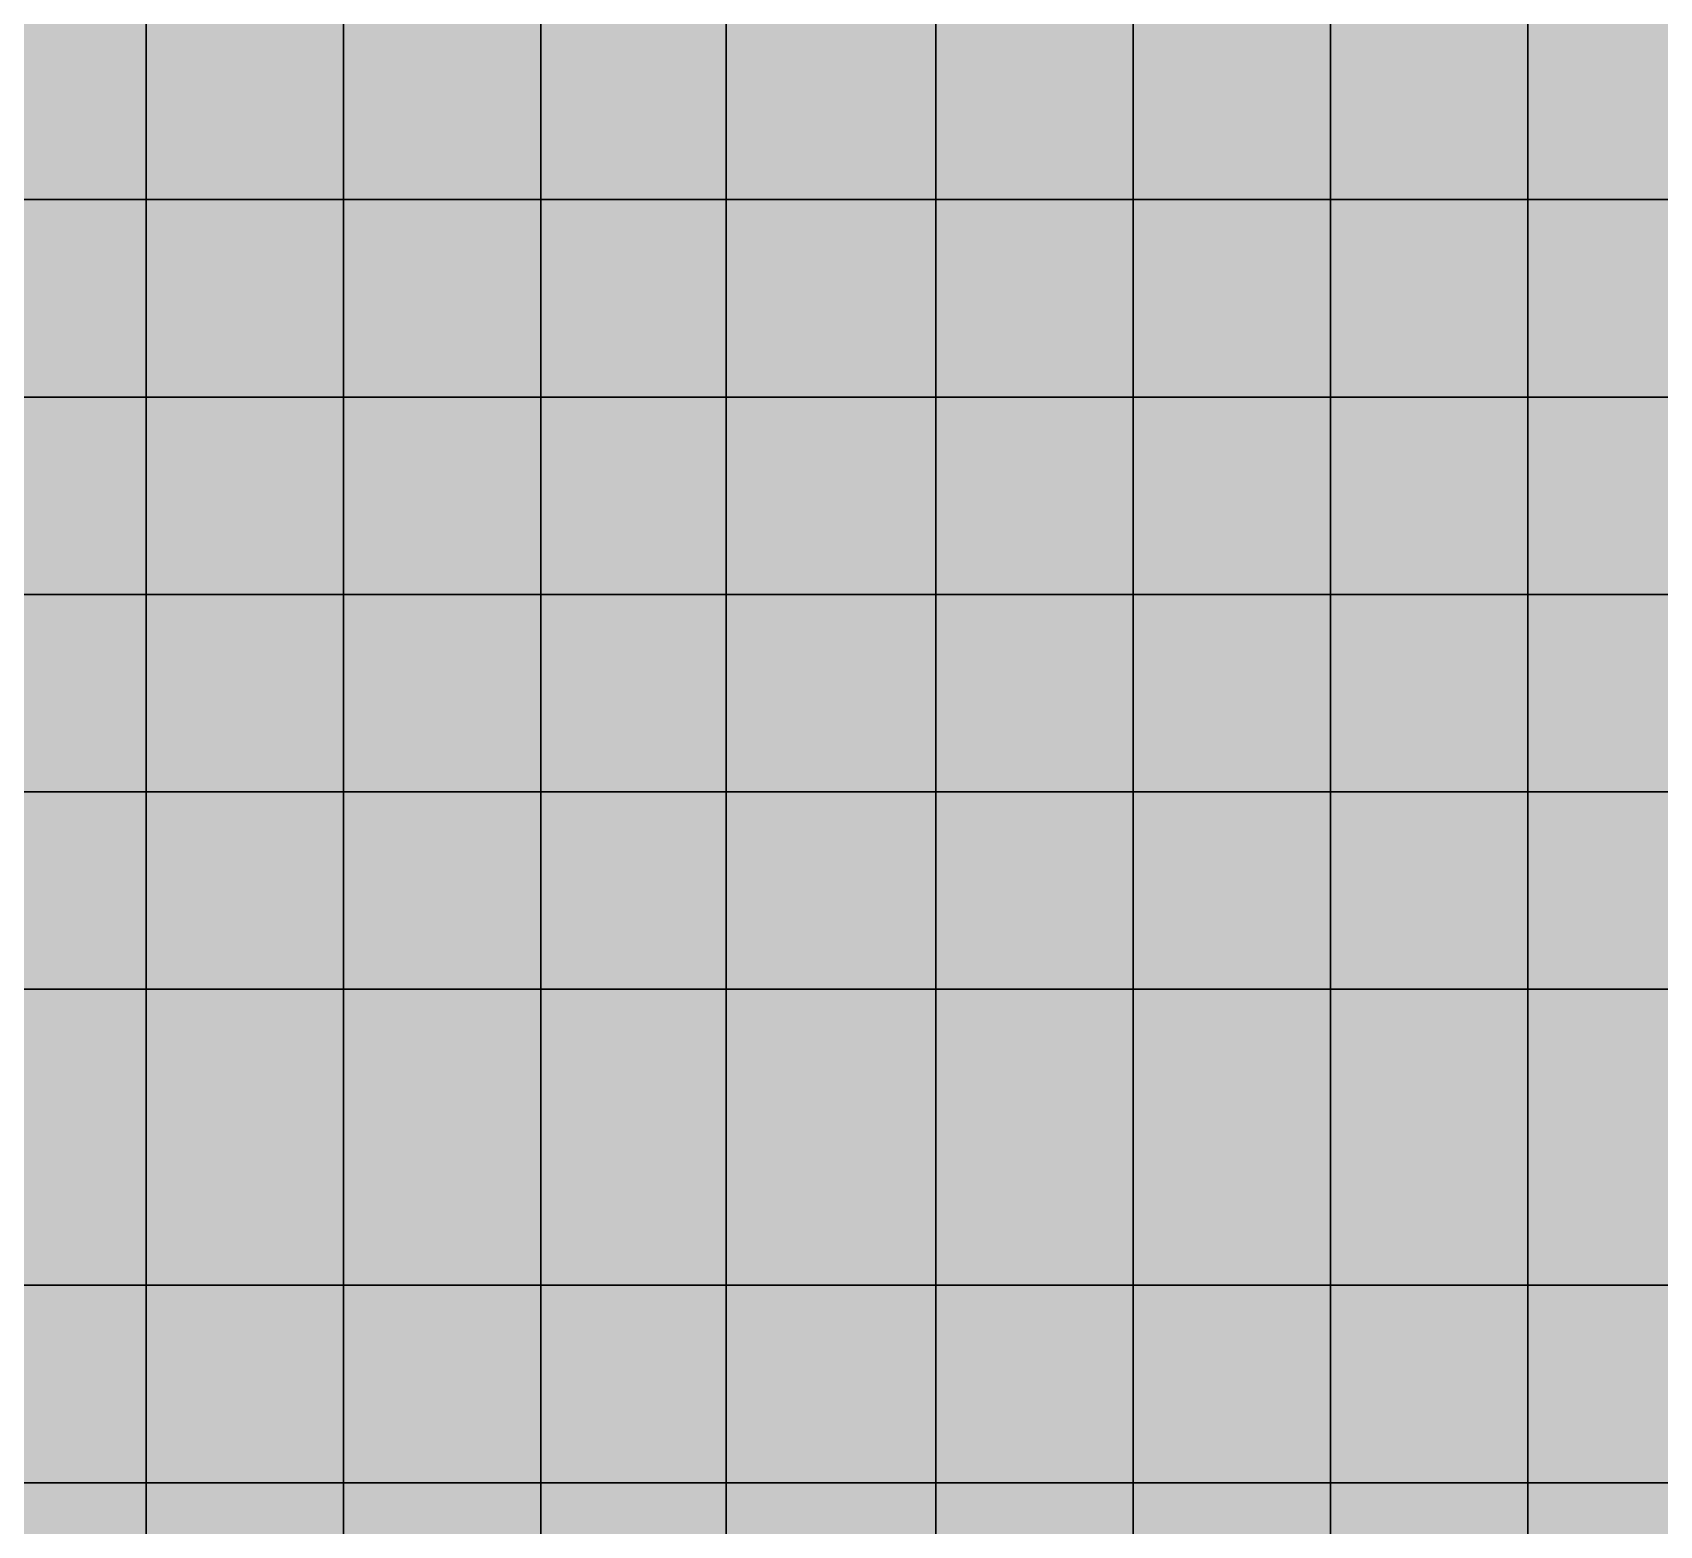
# Model space of a CAD drawing. Header units: inches. Extents: x -100 to 147, y -140 to 41.
# Drawn here: x 8.74 to 16.98, y -25.72 to -18.15 of the extents above; entities that cross this region are included whole.
import ezdxf

# ---------------------------------------------------------------- set-up
doc = ezdxf.new("R2010")
doc.units = ezdxf.units.IN
doc.header["$MEASUREMENT"] = 0
for name, color, linetype in [('Contour 1-01', 7, 'Continuous'), ('Contour 1-02', 7, 'Continuous'), ('Contour 1-03', 7, 'Continuous'), ('Contour 1-04', 7, 'Continuous'), ('Contour 1-05', 7, 'Continuous'), ('Contour 1-06', 7, 'Continuous'), ('Contour 1-07', 7, 'Continuous'), ('Mesh-CDM(100%)_Ac1①', 7, 'Continuous'), ('Mesh-joint-hd-s1', 7, 'Continuous'), ('Mesh-セル中詰(水中)', 7, 'Continuous'), ('Mesh-敷石', 7, 'Continuous'), ('Mesh-梁②(中央)', 7, 'Continuous'), ('Mesh-梁③(円周)', 7, 'Continuous'), ('Undeformed Mesh-CDM(100%)_Ac1①', 7, 'Continuous'), ('Undeformed Mesh-セル中詰(水中)', 7, 'Continuous'), ('Undeformed Mesh-敷石', 7, 'Continuous')]:
    doc.layers.add(name, color=color, linetype=linetype)

msp = doc.modelspace()

# ---------------------------------------------------------------- linework, layer by layer
at = {"color": 7, "true_color": 0xffffff, "transparency": 33554687}
for p, q in [((12.25, -18), (12.25, -19)), ((0.99, -19), (12.25, -19)), ((12.25, -19), (23.51, -19)), ((12.25, -19), (12.25, -20)), ((0.99, -20), (12.25, -20)), ((12.25, -20), (23.51, -20)), ((12.25, -20), (12.25, -21)), ((0.99, -21), (12.25, -21)), ((12.25, -21), (23.51, -21)), ((12.25, -21), (12.25, -22)), ((0.99, -22), (12.25, -22)), ((12.25, -22), (23.51, -22)), ((12.25, -22), (12.25, -23)), ((0.99, -23), (12.25, -23)), ((12.25, -23), (23.51, -23)), ((9.311025, -24.5), (9.311025, -24.5)), ((10.31103, -24.5), (10.31103, -24.5)), ((11.31103, -24.5), (11.31103, -24.5)), ((12.25, -24.5), (12.25, -24.5)), ((13.31103, -24.5), (13.31103, -24.5)), ((14.31103, -24.5), (14.31103, -24.5)), ((15.31103, -24.5), (15.31103, -24.5)), ((16.31103, -24.5), (16.31103, -24.5))]:
    msp.add_line(p, q, dxfattribs=at)
for points in [[(8.311025, -19), (9.311025, -19), (9.311025, -18)], [(8.311025, -19), (9.311025, -18), (8.311025, -18)], [(9.311025, -19), (10.31103, -19), (10.31103, -18)], [(9.311025, -19), (10.31103, -18), (9.311025, -18)], [(10.31103, -18), (10.31103, -19), (11.31103, -19)], [(10.31103, -18), (11.31103, -19), (11.31103, -18)], [(11.31103, -19), (12.25, -19), (12.25, -18)], [(11.31103, -19), (12.25, -18), (11.31103, -18)], [(12.25, -19), (13.31103, -19), (13.31103, -18)], [(12.25, -19), (13.31103, -18), (12.25, -18)], [(13.31103, -18), (13.31103, -19), (14.31103, -19)], [(13.31103, -18), (14.31103, -19), (14.31103, -18)], [(14.31103, -19), (15.31103, -19), (15.31103, -18)], [(14.31103, -19), (15.31103, -18), (14.31103, -18)], [(15.31103, -19), (16.31103, -19), (16.31103, -18)], [(15.31103, -19), (16.31103, -18), (15.31103, -18)], [(16.31103, -19), (17.31103, -19), (17.31103, -18)], [(16.31103, -19), (17.31103, -18), (16.31103, -18)], [(8.311025, -20), (9.311025, -20), (9.311025, -19)], [(8.311025, -20), (9.311025, -19), (8.311025, -19)], [(9.311025, -20), (10.31103, -20), (10.31103, -19)], [(9.311025, -20), (10.31103, -19), (9.311025, -19)], [(10.31103, -19), (10.31103, -20), (11.31103, -20)], [(10.31103, -19), (11.31103, -20), (11.31103, -19)], [(11.31103, -20), (12.25, -20), (12.25, -19)], [(11.31103, -20), (12.25, -19), (11.31103, -19)], [(12.25, -20), (13.31103, -20), (13.31103, -19)], [(12.25, -20), (13.31103, -19), (12.25, -19)], [(13.31103, -19), (13.31103, -20), (14.31103, -20)], [(13.31103, -19), (14.31103, -20), (14.31103, -19)], [(14.31103, -20), (15.31103, -20), (15.31103, -19)], [(14.31103, -20), (15.31103, -19), (14.31103, -19)], [(15.31103, -20), (16.31103, -20), (16.31103, -19)], [(15.31103, -20), (16.31103, -19), (15.31103, -19)], [(16.31103, -20), (17.31103, -20), (17.31103, -19)], [(16.31103, -20), (17.31103, -19), (16.31103, -19)], [(8.311025, -21), (9.311025, -21), (9.311025, -20)], [(8.311025, -21), (9.311025, -20), (8.311025, -20)], [(9.311025, -21), (10.31103, -21), (10.31103, -20)], [(9.311025, -21), (10.31103, -20), (9.311025, -20)], [(10.31103, -20), (10.31103, -21), (11.31103, -21)], [(10.31103, -20), (11.31103, -21), (11.31103, -20)], [(11.31103, -21), (12.25, -21), (12.25, -20)], [(11.31103, -21), (12.25, -20), (11.31103, -20)], [(12.25, -21), (13.31103, -21), (13.31103, -20)], [(12.25, -21), (13.31103, -20), (12.25, -20)], [(13.31103, -20), (13.31103, -21), (14.31103, -21)], [(13.31103, -20), (14.31103, -21), (14.31103, -20)], [(14.31103, -21), (15.31103, -21), (15.31103, -20)], [(14.31103, -21), (15.31103, -20), (14.31103, -20)], [(15.31103, -21), (16.31103, -21), (16.31103, -20)], [(15.31103, -21), (16.31103, -20), (15.31103, -20)], [(16.31103, -21), (17.31103, -21), (17.31103, -20)], [(16.31103, -21), (17.31103, -20), (16.31103, -20)], [(8.311025, -22), (9.311025, -22), (9.311025, -21)], [(8.311025, -22), (9.311025, -21), (8.311025, -21)], [(9.311025, -22), (10.31103, -22), (10.31103, -21)], [(9.311025, -22), (10.31103, -21), (9.311025, -21)], [(10.31103, -21), (10.31103, -22), (11.31103, -22)], [(10.31103, -21), (11.31103, -22), (11.31103, -21)], [(11.31103, -22), (12.25, -22), (12.25, -21)], [(11.31103, -22), (12.25, -21), (11.31103, -21)], [(12.25, -22), (13.31103, -22), (13.31103, -21)], [(12.25, -22), (13.31103, -21), (12.25, -21)], [(13.31103, -21), (13.31103, -22), (14.31103, -22)], [(13.31103, -21), (14.31103, -22), (14.31103, -21)], [(14.31103, -22), (15.31103, -22), (15.31103, -21)], [(14.31103, -22), (15.31103, -21), (14.31103, -21)], [(15.31103, -22), (16.31103, -22), (16.31103, -21)], [(15.31103, -22), (16.31103, -21), (15.31103, -21)], [(16.31103, -22), (17.31103, -22), (17.31103, -21)], [(16.31103, -22), (17.31103, -21), (16.31103, -21)], [(8.311025, -22), (8.311025, -23), (9.311025, -23)], [(8.311025, -22), (9.311025, -23), (9.311025, -22)], [(9.311025, -23), (10.31103, -23), (10.31103, -22)], [(9.311025, -23), (10.31103, -22), (9.311025, -22)], [(10.31103, -22), (10.31103, -23), (11.31103, -23)], [(10.31103, -22), (11.31103, -23), (11.31103, -22)], [(11.31103, -22), (11.31103, -23), (12.25, -23)], [(11.31103, -22), (12.25, -23), (12.25, -22)], [(12.25, -22), (12.25, -23), (13.31103, -23)], [(12.25, -22), (13.31103, -23), (13.31103, -22)], [(13.31103, -22), (13.31103, -23), (14.31103, -23)], [(13.31103, -22), (14.31103, -23), (14.31103, -22)], [(14.31103, -23), (15.31103, -23), (15.31103, -22)], [(14.31103, -23), (15.31103, -22), (14.31103, -22)], [(15.31103, -22), (15.31103, -23), (16.31103, -23)], [(15.31103, -22), (16.31103, -23), (16.31103, -22)], [(16.31103, -23), (17.31103, -23), (17.31103, -22)], [(16.31103, -23), (17.31103, -22), (16.31103, -22)], [(8.311025, -24.5), (9.311025, -24.5), (9.311025, -23)], [(8.311025, -24.5), (9.311025, -23), (8.311025, -23)], [(9.311025, -24.5), (10.31103, -24.5), (10.31103, -23)], [(9.311025, -24.5), (10.31103, -23), (9.311025, -23)], [(10.31103, -23), (10.31103, -24.5), (11.31103, -24.5)], [(10.31103, -23), (11.31103, -24.5), (11.31103, -23)], [(11.31103, -24.5), (12.25, -24.5), (12.25, -23)], [(11.31103, -24.5), (12.25, -23), (11.31103, -23)], [(12.25, -24.5), (13.31103, -24.5), (13.31103, -23)], [(12.25, -24.5), (13.31103, -23), (12.25, -23)], [(13.31103, -23), (13.31103, -24.5), (14.31103, -24.5)], [(13.31103, -23), (14.31103, -24.5), (14.31103, -23)], [(14.31103, -24.5), (15.31103, -24.5), (15.31103, -23)], [(14.31103, -24.5), (15.31103, -23), (14.31103, -23)], [(15.31103, -24.5), (16.31103, -24.5), (16.31103, -23)], [(15.31103, -24.5), (16.31103, -23), (15.31103, -23)], [(16.31103, -24.5), (17.31103, -24.5), (17.31103, -23)], [(16.31103, -24.5), (17.31103, -23), (16.31103, -23)], [(9.311025, -24.5), (8.311025, -24.5), (8.311025, -25.5)], [(9.311025, -24.5), (8.311025, -25.5), (9.311025, -25.5)], [(10.31103, -24.5), (9.311025, -24.5), (9.311025, -25.5)], [(10.31103, -24.5), (9.311025, -25.5), (10.31103, -25.5)], [(10.31103, -24.5), (10.31103, -25.5), (11.31103, -25.5)], [(10.31103, -24.5), (11.31103, -25.5), (11.31103, -24.5)], [(12.25, -24.5), (11.31103, -24.5), (11.31103, -25.5)], [(12.25, -24.5), (11.31103, -25.5), (12.25, -25.5)], [(13.31103, -24.5), (12.25, -24.5), (12.25, -25.5)], [(13.31103, -24.5), (12.25, -25.5), (13.31103, -25.5)], [(13.31103, -24.5), (13.31103, -25.5), (14.31103, -25.5)], [(13.31103, -24.5), (14.31103, -25.5), (14.31103, -24.5)], [(15.31103, -24.5), (14.31103, -24.5), (14.31103, -25.5)], [(15.31103, -24.5), (14.31103, -25.5), (15.31103, -25.5)], [(16.31103, -24.5), (15.31103, -24.5), (15.31103, -25.5)], [(16.31103, -24.5), (15.31103, -25.5), (16.31103, -25.5)], [(17.31103, -24.5), (16.31103, -24.5), (16.31103, -25.5)], [(17.31103, -24.5), (16.31103, -25.5), (17.31103, -25.5)], [(8.311025, -26.5), (9.311025, -26.5), (9.311025, -25.5)], [(8.311025, -26.5), (9.311025, -25.5), (8.311025, -25.5)], [(9.311025, -26.5), (10.31103, -26.5), (10.31103, -25.5)], [(9.311025, -26.5), (10.31103, -25.5), (9.311025, -25.5)], [(10.31103, -26.5), (11.31103, -26.5), (11.31103, -25.5)], [(10.31103, -26.5), (11.31103, -25.5), (10.31103, -25.5)], [(11.31103, -26.5), (12.25, -26.5), (12.25, -25.5)], [(11.31103, -26.5), (12.25, -25.5), (11.31103, -25.5)], [(12.25, -26.5), (13.31103, -26.5), (13.31103, -25.5)], [(12.25, -26.5), (13.31103, -25.5), (12.25, -25.5)], [(13.31103, -26.5), (14.31103, -26.5), (14.31103, -25.5)], [(13.31103, -26.5), (14.31103, -25.5), (13.31103, -25.5)], [(14.31103, -26.5), (15.31103, -26.5), (15.31103, -25.5)], [(14.31103, -26.5), (15.31103, -25.5), (14.31103, -25.5)], [(15.31103, -26.5), (16.31103, -26.5), (16.31103, -25.5)], [(15.31103, -26.5), (16.31103, -25.5), (15.31103, -25.5)], [(16.31103, -26.5), (17.31103, -26.5), (17.31103, -25.5)], [(16.31103, -26.5), (17.31103, -25.5), (16.31103, -25.5)]]:
    msp.add_solid(points, dxfattribs=at)
at = {"layer": 'Contour 1-01', "color": 5, "true_color": 0x0000ff}
for points in [[(13.31103, -23), (13.31103, -24.5), (14.31103, -24.5)], [(13.31103, -23), (14.31103, -24.5), (14.31103, -23)], [(14.31103, -24.5), (15.31103, -24.5), (15.31103, -23)], [(14.31103, -24.5), (15.31103, -23), (14.31103, -23)], [(15.31103, -24.5), (16.31103, -24.5), (16.31103, -23)], [(15.31103, -24.5), (16.31103, -23), (15.31103, -23)], [(16.31103, -24.5), (17.31103, -24.5), (17.31103, -23)], [(16.31103, -24.5), (17.31103, -23), (16.31103, -23)], [(9.311025, -24.5), (8.311025, -24.5), (8.311025, -25.5)], [(9.311025, -24.5), (8.311025, -25.5), (9.311025, -25.5)], [(10.31103, -24.5), (9.311025, -24.5), (9.311025, -25.5)], [(10.31103, -24.5), (9.311025, -25.5), (10.31103, -25.5)], [(10.31103, -24.5), (10.31103, -25.5), (11.31103, -25.5)], [(10.31103, -24.5), (11.31103, -25.5), (11.31103, -24.5)], [(12.25, -24.5), (11.31103, -24.5), (11.31103, -25.5)], [(12.25, -24.5), (11.31103, -25.5), (12.25, -25.5)], [(13.31103, -24.5), (12.25, -24.5), (12.25, -25.5)], [(13.31103, -24.5), (12.25, -25.5), (13.31103, -25.5)], [(13.31103, -24.5), (13.31103, -25.5), (14.31103, -25.5)], [(13.31103, -24.5), (14.31103, -25.5), (14.31103, -24.5)], [(15.31103, -24.5), (14.31103, -24.5), (14.31103, -25.5)], [(15.31103, -24.5), (14.31103, -25.5), (15.31103, -25.5)], [(16.31103, -24.5), (15.31103, -24.5), (15.31103, -25.5)], [(16.31103, -24.5), (15.31103, -25.5), (16.31103, -25.5)], [(17.31103, -24.5), (16.31103, -24.5), (16.31103, -25.5)], [(17.31103, -24.5), (16.31103, -25.5), (17.31103, -25.5)], [(8.311025, -26.5), (9.311025, -26.5), (9.311025, -25.5)], [(8.311025, -26.5), (9.311025, -25.5), (8.311025, -25.5)], [(9.311025, -26.5), (10.31103, -26.5), (10.31103, -25.5)], [(9.311025, -26.5), (10.31103, -25.5), (9.311025, -25.5)], [(10.31103, -26.5), (11.31103, -26.5), (11.31103, -25.5)], [(10.31103, -26.5), (11.31103, -25.5), (10.31103, -25.5)], [(11.31103, -26.5), (12.25, -26.5), (12.25, -25.5)], [(11.31103, -26.5), (12.25, -25.5), (11.31103, -25.5)], [(12.25, -26.5), (13.31103, -26.5), (13.31103, -25.5)], [(12.25, -26.5), (13.31103, -25.5), (12.25, -25.5)], [(13.31103, -26.5), (14.31103, -26.5), (14.31103, -25.5)], [(13.31103, -26.5), (14.31103, -25.5), (13.31103, -25.5)], [(14.31103, -26.5), (15.31103, -26.5), (15.31103, -25.5)], [(14.31103, -26.5), (15.31103, -25.5), (14.31103, -25.5)], [(15.31103, -26.5), (16.31103, -26.5), (16.31103, -25.5)], [(15.31103, -26.5), (16.31103, -25.5), (15.31103, -25.5)], [(16.31103, -26.5), (17.31103, -26.5), (17.31103, -25.5)], [(16.31103, -26.5), (17.31103, -25.5), (16.31103, -25.5)]]:
    msp.add_solid(points, dxfattribs=at)
at = {"layer": 'Contour 1-02', "color": 150, "true_color": 0x0071ff}
for points in [[(9.311025, -24.5), (10.31103, -24.5), (10.31103, -23)], [(9.311025, -24.5), (10.31103, -23), (9.311025, -23)], [(11.31103, -24.5), (12.25, -24.5), (12.25, -23)], [(11.31103, -24.5), (12.25, -23), (11.31103, -23)], [(12.25, -24.5), (13.31103, -24.5), (13.31103, -23)], [(12.25, -24.5), (13.31103, -23), (12.25, -23)]]:
    msp.add_solid(points, dxfattribs=at)
at = {"layer": 'Contour 1-03', "color": 4, "true_color": 0x00e2ff}
for points in [[(11.31103, -22), (12.25, -22), (12.25, -21)], [(11.31103, -22), (12.25, -21), (11.31103, -21)], [(8.311025, -24.5), (9.311025, -24.5), (9.311025, -23)], [(8.311025, -24.5), (9.311025, -23), (8.311025, -23)], [(10.31103, -23), (10.31103, -24.5), (11.31103, -24.5)], [(10.31103, -23), (11.31103, -24.5), (11.31103, -23)]]:
    msp.add_solid(points, dxfattribs=at)
at = {"layer": 'Contour 1-04', "color": 120, "true_color": 0x00ffaa}
for points in [[(11.31103, -21), (12.25, -21), (12.25, -20)], [(11.31103, -21), (12.25, -20), (11.31103, -20)], [(12.25, -21), (13.31103, -21), (13.31103, -20)], [(12.25, -21), (13.31103, -20), (12.25, -20)], [(13.31103, -20), (13.31103, -21), (14.31103, -21)], [(13.31103, -20), (14.31103, -21), (14.31103, -20)], [(8.311025, -22), (9.311025, -22), (9.311025, -21)], [(8.311025, -22), (9.311025, -21), (8.311025, -21)], [(9.311025, -22), (10.31103, -22), (10.31103, -21)], [(9.311025, -22), (10.31103, -21), (9.311025, -21)], [(10.31103, -21), (10.31103, -22), (11.31103, -22)], [(10.31103, -21), (11.31103, -22), (11.31103, -21)], [(12.25, -22), (13.31103, -22), (13.31103, -21)], [(12.25, -22), (13.31103, -21), (12.25, -21)], [(13.31103, -21), (13.31103, -22), (14.31103, -22)], [(13.31103, -21), (14.31103, -22), (14.31103, -21)], [(14.31103, -22), (15.31103, -22), (15.31103, -21)], [(14.31103, -22), (15.31103, -21), (14.31103, -21)], [(15.31103, -22), (16.31103, -22), (16.31103, -21)], [(15.31103, -22), (16.31103, -21), (15.31103, -21)], [(16.31103, -22), (17.31103, -22), (17.31103, -21)], [(16.31103, -22), (17.31103, -21), (16.31103, -21)]]:
    msp.add_solid(points, dxfattribs=at)
at = {"layer": 'Contour 1-05', "color": 100, "true_color": 0x00ff38}
for points in [[(9.311025, -21), (10.31103, -21), (10.31103, -20)], [(9.311025, -21), (10.31103, -20), (9.311025, -20)], [(10.31103, -20), (10.31103, -21), (11.31103, -21)], [(10.31103, -20), (11.31103, -21), (11.31103, -20)], [(14.31103, -21), (15.31103, -21), (15.31103, -20)], [(14.31103, -21), (15.31103, -20), (14.31103, -20)], [(15.31103, -21), (16.31103, -21), (16.31103, -20)], [(15.31103, -21), (16.31103, -20), (15.31103, -20)], [(9.311025, -23), (10.31103, -23), (10.31103, -22)], [(9.311025, -23), (10.31103, -22), (9.311025, -22)]]:
    msp.add_solid(points, dxfattribs=at)
at = {"layer": 'Contour 1-06', "color": 80, "true_color": 0x38ff00}
for points in [[(9.311025, -19), (10.31103, -19), (10.31103, -18)], [(9.311025, -19), (10.31103, -18), (9.311025, -18)], [(10.31103, -18), (10.31103, -19), (11.31103, -19)], [(10.31103, -18), (11.31103, -19), (11.31103, -18)], [(11.31103, -19), (12.25, -19), (12.25, -18)], [(11.31103, -19), (12.25, -18), (11.31103, -18)], [(12.25, -19), (13.31103, -19), (13.31103, -18)], [(12.25, -19), (13.31103, -18), (12.25, -18)], [(13.31103, -18), (13.31103, -19), (14.31103, -19)], [(13.31103, -18), (14.31103, -19), (14.31103, -18)], [(14.31103, -19), (15.31103, -19), (15.31103, -18)], [(14.31103, -19), (15.31103, -18), (14.31103, -18)], [(15.31103, -19), (16.31103, -19), (16.31103, -18)], [(15.31103, -19), (16.31103, -18), (15.31103, -18)], [(16.31103, -19), (17.31103, -19), (17.31103, -18)], [(16.31103, -19), (17.31103, -18), (16.31103, -18)], [(9.311025, -20), (10.31103, -20), (10.31103, -19)], [(9.311025, -20), (10.31103, -19), (9.311025, -19)], [(10.31103, -19), (10.31103, -20), (11.31103, -20)], [(10.31103, -19), (11.31103, -20), (11.31103, -19)], [(11.31103, -20), (12.25, -20), (12.25, -19)], [(11.31103, -20), (12.25, -19), (11.31103, -19)], [(12.25, -20), (13.31103, -20), (13.31103, -19)], [(12.25, -20), (13.31103, -19), (12.25, -19)], [(13.31103, -19), (13.31103, -20), (14.31103, -20)], [(13.31103, -19), (14.31103, -20), (14.31103, -19)], [(14.31103, -20), (15.31103, -20), (15.31103, -19)], [(14.31103, -20), (15.31103, -19), (14.31103, -19)], [(15.31103, -20), (16.31103, -20), (16.31103, -19)], [(15.31103, -20), (16.31103, -19), (15.31103, -19)], [(8.311025, -21), (9.311025, -21), (9.311025, -20)], [(8.311025, -21), (9.311025, -20), (8.311025, -20)], [(16.31103, -21), (17.31103, -21), (17.31103, -20)], [(16.31103, -21), (17.31103, -20), (16.31103, -20)], [(8.311025, -22), (8.311025, -23), (9.311025, -23)], [(8.311025, -22), (9.311025, -23), (9.311025, -22)], [(10.31103, -22), (10.31103, -23), (11.31103, -23)], [(10.31103, -22), (11.31103, -23), (11.31103, -22)], [(11.31103, -22), (11.31103, -23), (12.25, -23)], [(11.31103, -22), (12.25, -23), (12.25, -22)]]:
    msp.add_solid(points, dxfattribs=at)
at = {"layer": 'Contour 1-07', "color": 60, "true_color": 0xa9ff00}
for points in [[(8.311025, -19), (9.311025, -19), (9.311025, -18)], [(8.311025, -19), (9.311025, -18), (8.311025, -18)], [(8.311025, -20), (9.311025, -20), (9.311025, -19)], [(8.311025, -20), (9.311025, -19), (8.311025, -19)], [(16.31103, -20), (17.31103, -20), (17.31103, -19)], [(16.31103, -20), (17.31103, -19), (16.31103, -19)], [(12.25, -22), (12.25, -23), (13.31103, -23)], [(12.25, -22), (13.31103, -23), (13.31103, -22)], [(13.31103, -22), (13.31103, -23), (14.31103, -23)], [(13.31103, -22), (14.31103, -23), (14.31103, -22)], [(14.31103, -23), (15.31103, -23), (15.31103, -22)], [(14.31103, -23), (15.31103, -22), (14.31103, -22)], [(15.31103, -22), (15.31103, -23), (16.31103, -23)], [(15.31103, -22), (16.31103, -23), (16.31103, -22)], [(16.31103, -23), (17.31103, -23), (17.31103, -22)], [(16.31103, -23), (17.31103, -22), (16.31103, -22)]]:
    msp.add_solid(points, dxfattribs=at)
at = {"layer": 'Mesh-CDM(100%)_Ac1①', "color": 18, "true_color": 0x000000, "transparency": 33554559}
for p, q in [((9.311025, -24.5), (8.311025, -24.5)), ((9.311025, -25.5), (9.311025, -24.5)), ((10.31103, -24.5), (9.311025, -24.5)), ((9.311025, -24.5), (9.311025, -25.5)), ((10.31103, -25.5), (10.31103, -24.5)), ((10.31103, -24.5), (10.31103, -25.5)), ((11.31103, -24.5), (10.31103, -24.5)), ((11.31103, -25.5), (11.31103, -24.5)), ((12.25, -24.5), (11.31103, -24.5)), ((11.31103, -24.5), (11.31103, -25.5)), ((12.25, -25.5), (12.25, -24.5)), ((13.31103, -24.5), (12.25, -24.5)), ((12.25, -24.5), (12.25, -25.5)), ((13.31103, -25.5), (13.31103, -24.5)), ((13.31103, -24.5), (13.31103, -25.5)), ((14.31103, -24.5), (13.31103, -24.5)), ((14.31103, -25.5), (14.31103, -24.5)), ((15.31103, -24.5), (14.31103, -24.5)), ((14.31103, -24.5), (14.31103, -25.5)), ((15.31103, -25.5), (15.31103, -24.5)), ((16.31103, -24.5), (15.31103, -24.5)), ((15.31103, -24.5), (15.31103, -25.5)), ((16.31103, -25.5), (16.31103, -24.5)), ((17.31103, -24.5), (16.31103, -24.5)), ((16.31103, -24.5), (16.31103, -25.5)), ((9.311025, -25.5), (8.311025, -25.5)), ((8.311025, -25.5), (9.311025, -25.5)), ((9.311025, -26.5), (9.311025, -25.5)), ((10.31103, -25.5), (9.311025, -25.5)), ((9.311025, -25.5), (9.311025, -26.5)), ((9.311025, -25.5), (10.31103, -25.5)), ((10.31103, -26.5), (10.31103, -25.5)), ((10.31103, -25.5), (11.31103, -25.5)), ((11.31103, -25.5), (10.31103, -25.5)), ((10.31103, -25.5), (10.31103, -26.5)), ((11.31103, -26.5), (11.31103, -25.5)), ((12.25, -25.5), (11.31103, -25.5)), ((11.31103, -25.5), (11.31103, -26.5)), ((11.31103, -25.5), (12.25, -25.5)), ((12.25, -26.5), (12.25, -25.5)), ((13.31103, -25.5), (12.25, -25.5)), ((12.25, -25.5), (12.25, -26.5)), ((12.25, -25.5), (13.31103, -25.5)), ((13.31103, -26.5), (13.31103, -25.5)), ((14.31103, -25.5), (13.31103, -25.5)), ((13.31103, -25.5), (13.31103, -26.5)), ((13.31103, -25.5), (14.31103, -25.5)), ((14.31103, -26.5), (14.31103, -25.5)), ((15.31103, -25.5), (14.31103, -25.5)), ((14.31103, -25.5), (14.31103, -26.5)), ((14.31103, -25.5), (15.31103, -25.5)), ((15.31103, -26.5), (15.31103, -25.5)), ((16.31103, -25.5), (15.31103, -25.5)), ((15.31103, -25.5), (15.31103, -26.5)), ((15.31103, -25.5), (16.31103, -25.5)), ((16.31103, -26.5), (16.31103, -25.5)), ((17.31103, -25.5), (16.31103, -25.5)), ((16.31103, -25.5), (16.31103, -26.5)), ((16.31103, -25.5), (17.31103, -25.5))]:
    msp.add_line(p, q, dxfattribs=at)
at = {"layer": 'Mesh-joint-hd-s1', "color": 18, "true_color": 0x000000, "transparency": 33554559}
for p, q in [((9.311025, -24.5), (9.311025, -24.5)), ((10.31103, -24.5), (10.31103, -24.5)), ((11.31103, -24.5), (11.31103, -24.5)), ((12.25, -24.5), (12.25, -24.5)), ((13.31103, -24.5), (13.31103, -24.5)), ((14.31103, -24.5), (14.31103, -24.5)), ((15.31103, -24.5), (15.31103, -24.5)), ((16.31103, -24.5), (16.31103, -24.5))]:
    msp.add_line(p, q, dxfattribs=at)
at = {"layer": 'Mesh-セル中詰(水中)', "color": 18, "true_color": 0x000000, "transparency": 33554559}
for p, q in [((9.311025, -19), (9.311025, -18)), ((9.311025, -18), (9.311025, -19)), ((10.31103, -19), (10.31103, -18)), ((10.31103, -18), (10.31103, -19)), ((11.31103, -19), (11.31103, -18)), ((11.31103, -18), (11.31103, -19)), ((12.25, -19), (12.25, -18)), ((12.25, -18), (12.25, -19)), ((13.31103, -19), (13.31103, -18)), ((13.31103, -18), (13.31103, -19)), ((14.31103, -19), (14.31103, -18)), ((14.31103, -18), (14.31103, -19)), ((15.31103, -19), (15.31103, -18)), ((15.31103, -18), (15.31103, -19)), ((16.31103, -19), (16.31103, -18)), ((16.31103, -18), (16.31103, -19)), ((9.311025, -19), (8.311025, -19)), ((8.311025, -19), (9.311025, -19)), ((9.311025, -20), (9.311025, -19)), ((10.31103, -19), (9.311025, -19)), ((9.311025, -19), (9.311025, -20)), ((9.311025, -19), (10.31103, -19)), ((10.31103, -20), (10.31103, -19)), ((10.31103, -19), (10.31103, -20)), ((11.31103, -19), (10.31103, -19)), ((10.31103, -19), (11.31103, -19)), ((11.31103, -20), (11.31103, -19)), ((12.25, -19), (11.31103, -19)), ((11.31103, -19), (11.31103, -20)), ((11.31103, -19), (12.25, -19)), ((12.25, -20), (12.25, -19)), ((13.31103, -19), (12.25, -19)), ((12.25, -19), (12.25, -20)), ((12.25, -19), (13.31103, -19)), ((13.31103, -20), (13.31103, -19)), ((13.31103, -19), (13.31103, -20)), ((14.31103, -19), (13.31103, -19)), ((13.31103, -19), (14.31103, -19)), ((14.31103, -20), (14.31103, -19)), ((15.31103, -19), (14.31103, -19)), ((14.31103, -19), (14.31103, -20)), ((14.31103, -19), (15.31103, -19)), ((15.31103, -20), (15.31103, -19)), ((16.31103, -19), (15.31103, -19)), ((15.31103, -19), (15.31103, -20)), ((15.31103, -19), (16.31103, -19)), ((16.31103, -20), (16.31103, -19)), ((17.31103, -19), (16.31103, -19)), ((16.31103, -19), (16.31103, -20)), ((16.31103, -19), (17.31103, -19)), ((9.311025, -20), (8.311025, -20)), ((8.311025, -20), (9.311025, -20)), ((9.311025, -21), (9.311025, -20)), ((10.31103, -20), (9.311025, -20)), ((9.311025, -20), (9.311025, -21)), ((9.311025, -20), (10.31103, -20)), ((10.31103, -21), (10.31103, -20)), ((10.31103, -20), (10.31103, -21)), ((11.31103, -20), (10.31103, -20)), ((10.31103, -20), (11.31103, -20)), ((11.31103, -21), (11.31103, -20)), ((12.25, -20), (11.31103, -20)), ((11.31103, -20), (11.31103, -21)), ((11.31103, -20), (12.25, -20)), ((12.25, -21), (12.25, -20)), ((13.31103, -20), (12.25, -20)), ((12.25, -20), (12.25, -21)), ((12.25, -20), (13.31103, -20)), ((13.31103, -21), (13.31103, -20)), ((13.31103, -20), (13.31103, -21)), ((14.31103, -20), (13.31103, -20)), ((13.31103, -20), (14.31103, -20)), ((14.31103, -21), (14.31103, -20)), ((15.31103, -20), (14.31103, -20)), ((14.31103, -20), (14.31103, -21)), ((14.31103, -20), (15.31103, -20)), ((15.31103, -21), (15.31103, -20)), ((16.31103, -20), (15.31103, -20)), ((15.31103, -20), (15.31103, -21)), ((15.31103, -20), (16.31103, -20)), ((16.31103, -21), (16.31103, -20)), ((17.31103, -20), (16.31103, -20)), ((16.31103, -20), (16.31103, -21)), ((16.31103, -20), (17.31103, -20)), ((9.311025, -21), (8.311025, -21)), ((8.311025, -21), (9.311025, -21)), ((9.311025, -22), (9.311025, -21)), ((10.31103, -21), (9.311025, -21)), ((9.311025, -21), (9.311025, -22)), ((9.311025, -21), (10.31103, -21)), ((10.31103, -22), (10.31103, -21)), ((10.31103, -21), (10.31103, -22)), ((11.31103, -21), (10.31103, -21)), ((10.31103, -21), (11.31103, -21)), ((11.31103, -22), (11.31103, -21)), ((12.25, -21), (11.31103, -21)), ((11.31103, -21), (11.31103, -22)), ((11.31103, -21), (12.25, -21)), ((12.25, -22), (12.25, -21)), ((12.25, -21), (13.31103, -21)), ((13.31103, -21), (12.25, -21)), ((12.25, -21), (12.25, -22)), ((13.31103, -22), (13.31103, -21)), ((13.31103, -21), (13.31103, -22)), ((14.31103, -21), (13.31103, -21)), ((13.31103, -21), (14.31103, -21)), ((14.31103, -22), (14.31103, -21)), ((15.31103, -21), (14.31103, -21)), ((14.31103, -21), (14.31103, -22)), ((14.31103, -21), (15.31103, -21)), ((15.31103, -22), (15.31103, -21)), ((16.31103, -21), (15.31103, -21)), ((15.31103, -21), (15.31103, -22)), ((15.31103, -21), (16.31103, -21)), ((16.31103, -22), (16.31103, -21)), ((17.31103, -21), (16.31103, -21)), ((16.31103, -21), (16.31103, -22)), ((16.31103, -21), (17.31103, -21)), ((8.311025, -22), (9.311025, -22)), ((9.311025, -22), (8.311025, -22)), ((9.311025, -23), (9.311025, -22)), ((10.31103, -22), (9.311025, -22)), ((9.311025, -22), (9.311025, -23)), ((9.311025, -22), (10.31103, -22)), ((10.31103, -23), (10.31103, -22)), ((10.31103, -22), (10.31103, -23)), ((11.31103, -22), (10.31103, -22)), ((10.31103, -22), (11.31103, -22)), ((11.31103, -23), (11.31103, -22)), ((11.31103, -22), (11.31103, -23)), ((12.25, -22), (11.31103, -22)), ((11.31103, -22), (12.25, -22)), ((12.25, -23), (12.25, -22)), ((12.25, -22), (12.25, -23)), ((13.31103, -22), (12.25, -22)), ((12.25, -22), (13.31103, -22)), ((13.31103, -23), (13.31103, -22)), ((13.31103, -22), (13.31103, -23)), ((14.31103, -22), (13.31103, -22)), ((13.31103, -22), (14.31103, -22)), ((14.31103, -23), (14.31103, -22)), ((15.31103, -22), (14.31103, -22)), ((14.31103, -22), (14.31103, -23)), ((14.31103, -22), (15.31103, -22)), ((15.31103, -23), (15.31103, -22)), ((15.31103, -22), (15.31103, -23)), ((16.31103, -22), (15.31103, -22)), ((15.31103, -22), (16.31103, -22)), ((16.31103, -23), (16.31103, -22)), ((17.31103, -22), (16.31103, -22)), ((16.31103, -22), (16.31103, -23)), ((16.31103, -22), (17.31103, -22)), ((8.311025, -23), (9.311025, -23)), ((9.311025, -23), (10.31103, -23)), ((10.31103, -23), (11.31103, -23)), ((11.31103, -23), (12.25, -23)), ((12.25, -23), (13.31103, -23)), ((13.31103, -23), (14.31103, -23)), ((14.31103, -23), (15.31103, -23)), ((15.31103, -23), (16.31103, -23)), ((16.31103, -23), (17.31103, -23))]:
    msp.add_line(p, q, dxfattribs=at)
at = {"layer": 'Mesh-敷石', "color": 18, "true_color": 0x000000, "transparency": 33554559}
for p, q in [((9.311025, -23), (8.311025, -23)), ((9.311025, -24.5), (9.311025, -23)), ((10.31103, -23), (9.311025, -23)), ((9.311025, -23), (9.311025, -24.5)), ((10.31103, -24.5), (10.31103, -23)), ((10.31103, -23), (10.31103, -24.5)), ((11.31103, -23), (10.31103, -23)), ((11.31103, -24.5), (11.31103, -23)), ((12.25, -23), (11.31103, -23)), ((11.31103, -23), (11.31103, -24.5)), ((12.25, -24.5), (12.25, -23)), ((13.31103, -23), (12.25, -23)), ((12.25, -23), (12.25, -24.5)), ((13.31103, -24.5), (13.31103, -23)), ((13.31103, -23), (13.31103, -24.5)), ((14.31103, -23), (13.31103, -23)), ((14.31103, -24.5), (14.31103, -23)), ((15.31103, -23), (14.31103, -23)), ((14.31103, -23), (14.31103, -24.5)), ((15.31103, -24.5), (15.31103, -23)), ((16.31103, -23), (15.31103, -23)), ((15.31103, -23), (15.31103, -24.5)), ((16.31103, -24.5), (16.31103, -23)), ((17.31103, -23), (16.31103, -23)), ((16.31103, -23), (16.31103, -24.5)), ((8.311025, -24.5), (9.311025, -24.5)), ((9.311025, -24.5), (10.31103, -24.5)), ((10.31103, -24.5), (11.31103, -24.5)), ((11.31103, -24.5), (12.25, -24.5)), ((12.25, -24.5), (13.31103, -24.5)), ((13.31103, -24.5), (14.31103, -24.5)), ((14.31103, -24.5), (15.31103, -24.5)), ((15.31103, -24.5), (16.31103, -24.5)), ((16.31103, -24.5), (17.31103, -24.5))]:
    msp.add_line(p, q, dxfattribs=at)
at = {"layer": 'Mesh-梁②(中央)', "color": 18, "true_color": 0x000000, "transparency": 33554559}
for p, q in [((12.25, -18), (12.25, -19)), ((12.25, -19), (12.25, -20)), ((12.25, -20), (12.25, -21)), ((12.25, -21), (12.25, -22)), ((12.25, -22), (12.25, -23))]:
    msp.add_line(p, q, dxfattribs=at)
at = {"layer": 'Mesh-梁③(円周)', "color": 18, "true_color": 0x000000, "transparency": 33554559}
for p, q in [((0.99, -19), (12.25, -19)), ((12.25, -19), (23.51, -19)), ((0.99, -20), (12.25, -20)), ((12.25, -20), (23.51, -20)), ((0.99, -21), (12.25, -21)), ((12.25, -21), (23.51, -21)), ((0.99, -22), (12.25, -22)), ((12.25, -22), (23.51, -22)), ((0.99, -23), (12.25, -23)), ((12.25, -23), (23.51, -23))]:
    msp.add_line(p, q, dxfattribs=at)
at = {"layer": 'Undeformed Mesh-CDM(100%)_Ac1①', "color": 8, "true_color": 0x808080, "transparency": 33554687}
for p, q in [((9.311025, -24.5), (8.311025, -24.5)), ((9.311025, -25.5), (9.311025, -24.5)), ((10.31103, -24.5), (9.311025, -24.5)), ((9.311025, -24.5), (9.311025, -25.5)), ((10.31103, -25.5), (10.31103, -24.5)), ((10.31103, -24.5), (10.31103, -25.5)), ((11.31103, -24.5), (10.31103, -24.5)), ((11.31103, -25.5), (11.31103, -24.5)), ((12.25, -24.5), (11.31103, -24.5)), ((11.31103, -24.5), (11.31103, -25.5)), ((12.25, -25.5), (12.25, -24.5)), ((13.31103, -24.5), (12.25, -24.5)), ((12.25, -24.5), (12.25, -25.5)), ((13.31103, -25.5), (13.31103, -24.5)), ((13.31103, -24.5), (13.31103, -25.5)), ((14.31103, -24.5), (13.31103, -24.5)), ((14.31103, -25.5), (14.31103, -24.5)), ((15.31103, -24.5), (14.31103, -24.5)), ((14.31103, -24.5), (14.31103, -25.5)), ((15.31103, -25.5), (15.31103, -24.5)), ((16.31103, -24.5), (15.31103, -24.5)), ((15.31103, -24.5), (15.31103, -25.5)), ((16.31103, -25.5), (16.31103, -24.5)), ((17.31103, -24.5), (16.31103, -24.5)), ((16.31103, -24.5), (16.31103, -25.5)), ((9.311025, -25.5), (8.311025, -25.5)), ((8.311025, -25.5), (9.311025, -25.5)), ((9.311025, -26.5), (9.311025, -25.5)), ((10.31103, -25.5), (9.311025, -25.5)), ((9.311025, -25.5), (9.311025, -26.5)), ((9.311025, -25.5), (10.31103, -25.5)), ((10.31103, -26.5), (10.31103, -25.5)), ((10.31103, -25.5), (11.31103, -25.5)), ((11.31103, -25.5), (10.31103, -25.5)), ((10.31103, -25.5), (10.31103, -26.5)), ((11.31103, -26.5), (11.31103, -25.5)), ((12.25, -25.5), (11.31103, -25.5)), ((11.31103, -25.5), (11.31103, -26.5)), ((11.31103, -25.5), (12.25, -25.5)), ((12.25, -26.5), (12.25, -25.5)), ((13.31103, -25.5), (12.25, -25.5)), ((12.25, -25.5), (12.25, -26.5)), ((12.25, -25.5), (13.31103, -25.5)), ((13.31103, -26.5), (13.31103, -25.5)), ((14.31103, -25.5), (13.31103, -25.5)), ((13.31103, -25.5), (13.31103, -26.5)), ((13.31103, -25.5), (14.31103, -25.5)), ((14.31103, -26.5), (14.31103, -25.5)), ((15.31103, -25.5), (14.31103, -25.5)), ((14.31103, -25.5), (14.31103, -26.5)), ((14.31103, -25.5), (15.31103, -25.5)), ((15.31103, -26.5), (15.31103, -25.5)), ((16.31103, -25.5), (15.31103, -25.5)), ((15.31103, -25.5), (15.31103, -26.5)), ((15.31103, -25.5), (16.31103, -25.5)), ((16.31103, -26.5), (16.31103, -25.5)), ((17.31103, -25.5), (16.31103, -25.5)), ((16.31103, -25.5), (16.31103, -26.5)), ((16.31103, -25.5), (17.31103, -25.5))]:
    msp.add_line(p, q, dxfattribs=at)
at = {"layer": 'Undeformed Mesh-セル中詰(水中)', "color": 8, "true_color": 0x808080, "transparency": 33554687}
for p, q in [((9.311025, -19), (9.311025, -18)), ((9.311025, -18), (9.311025, -19)), ((10.31103, -19), (10.31103, -18)), ((10.31103, -18), (10.31103, -19)), ((11.31103, -19), (11.31103, -18)), ((11.31103, -18), (11.31103, -19)), ((12.25, -19), (12.25, -18)), ((12.25, -18), (12.25, -19)), ((13.31103, -19), (13.31103, -18)), ((13.31103, -18), (13.31103, -19)), ((14.31103, -19), (14.31103, -18)), ((14.31103, -18), (14.31103, -19)), ((15.31103, -19), (15.31103, -18)), ((15.31103, -18), (15.31103, -19)), ((16.31103, -19), (16.31103, -18)), ((16.31103, -18), (16.31103, -19)), ((9.311025, -19), (8.311025, -19)), ((8.311025, -19), (9.311025, -19)), ((9.311025, -20), (9.311025, -19)), ((10.31103, -19), (9.311025, -19)), ((9.311025, -19), (9.311025, -20)), ((9.311025, -19), (10.31103, -19)), ((10.31103, -20), (10.31103, -19)), ((10.31103, -19), (10.31103, -20)), ((11.31103, -19), (10.31103, -19)), ((10.31103, -19), (11.31103, -19)), ((11.31103, -20), (11.31103, -19)), ((12.25, -19), (11.31103, -19)), ((11.31103, -19), (11.31103, -20)), ((11.31103, -19), (12.25, -19)), ((12.25, -20), (12.25, -19)), ((13.31103, -19), (12.25, -19)), ((12.25, -19), (12.25, -20)), ((12.25, -19), (13.31103, -19)), ((13.31103, -20), (13.31103, -19)), ((13.31103, -19), (13.31103, -20)), ((14.31103, -19), (13.31103, -19)), ((13.31103, -19), (14.31103, -19)), ((14.31103, -20), (14.31103, -19)), ((15.31103, -19), (14.31103, -19)), ((14.31103, -19), (14.31103, -20)), ((14.31103, -19), (15.31103, -19)), ((15.31103, -20), (15.31103, -19)), ((16.31103, -19), (15.31103, -19)), ((15.31103, -19), (15.31103, -20)), ((15.31103, -19), (16.31103, -19)), ((16.31103, -20), (16.31103, -19)), ((17.31103, -19), (16.31103, -19)), ((16.31103, -19), (16.31103, -20)), ((16.31103, -19), (17.31103, -19)), ((9.311025, -20), (8.311025, -20)), ((8.311025, -20), (9.311025, -20)), ((9.311025, -21), (9.311025, -20)), ((10.31103, -20), (9.311025, -20)), ((9.311025, -20), (9.311025, -21)), ((9.311025, -20), (10.31103, -20)), ((10.31103, -21), (10.31103, -20)), ((10.31103, -20), (10.31103, -21)), ((11.31103, -20), (10.31103, -20)), ((10.31103, -20), (11.31103, -20)), ((11.31103, -21), (11.31103, -20)), ((12.25, -20), (11.31103, -20)), ((11.31103, -20), (11.31103, -21)), ((11.31103, -20), (12.25, -20)), ((12.25, -21), (12.25, -20)), ((13.31103, -20), (12.25, -20)), ((12.25, -20), (12.25, -21)), ((12.25, -20), (13.31103, -20)), ((13.31103, -21), (13.31103, -20)), ((13.31103, -20), (13.31103, -21)), ((14.31103, -20), (13.31103, -20)), ((13.31103, -20), (14.31103, -20)), ((14.31103, -21), (14.31103, -20)), ((15.31103, -20), (14.31103, -20)), ((14.31103, -20), (14.31103, -21)), ((14.31103, -20), (15.31103, -20)), ((15.31103, -21), (15.31103, -20)), ((16.31103, -20), (15.31103, -20)), ((15.31103, -20), (15.31103, -21)), ((15.31103, -20), (16.31103, -20)), ((16.31103, -21), (16.31103, -20)), ((17.31103, -20), (16.31103, -20)), ((16.31103, -20), (16.31103, -21)), ((16.31103, -20), (17.31103, -20)), ((9.311025, -21), (8.311025, -21)), ((8.311025, -21), (9.311025, -21)), ((9.311025, -22), (9.311025, -21)), ((10.31103, -21), (9.311025, -21)), ((9.311025, -21), (9.311025, -22)), ((9.311025, -21), (10.31103, -21)), ((10.31103, -22), (10.31103, -21)), ((10.31103, -21), (10.31103, -22)), ((11.31103, -21), (10.31103, -21)), ((10.31103, -21), (11.31103, -21)), ((11.31103, -22), (11.31103, -21)), ((12.25, -21), (11.31103, -21)), ((11.31103, -21), (11.31103, -22)), ((11.31103, -21), (12.25, -21)), ((12.25, -22), (12.25, -21)), ((12.25, -21), (13.31103, -21)), ((13.31103, -21), (12.25, -21)), ((12.25, -21), (12.25, -22)), ((13.31103, -22), (13.31103, -21)), ((13.31103, -21), (13.31103, -22)), ((14.31103, -21), (13.31103, -21)), ((13.31103, -21), (14.31103, -21)), ((14.31103, -22), (14.31103, -21)), ((15.31103, -21), (14.31103, -21)), ((14.31103, -21), (14.31103, -22)), ((14.31103, -21), (15.31103, -21)), ((15.31103, -22), (15.31103, -21)), ((16.31103, -21), (15.31103, -21)), ((15.31103, -21), (15.31103, -22)), ((15.31103, -21), (16.31103, -21)), ((16.31103, -22), (16.31103, -21)), ((17.31103, -21), (16.31103, -21)), ((16.31103, -21), (16.31103, -22)), ((16.31103, -21), (17.31103, -21)), ((8.311025, -22), (9.311025, -22)), ((9.311025, -22), (8.311025, -22)), ((9.311025, -23), (9.311025, -22)), ((10.31103, -22), (9.311025, -22)), ((9.311025, -22), (9.311025, -23)), ((9.311025, -22), (10.31103, -22)), ((10.31103, -23), (10.31103, -22)), ((10.31103, -22), (10.31103, -23)), ((11.31103, -22), (10.31103, -22)), ((10.31103, -22), (11.31103, -22)), ((11.31103, -23), (11.31103, -22)), ((11.31103, -22), (11.31103, -23)), ((12.25, -22), (11.31103, -22)), ((11.31103, -22), (12.25, -22)), ((12.25, -23), (12.25, -22)), ((12.25, -22), (12.25, -23)), ((13.31103, -22), (12.25, -22)), ((12.25, -22), (13.31103, -22)), ((13.31103, -23), (13.31103, -22)), ((13.31103, -22), (13.31103, -23)), ((14.31103, -22), (13.31103, -22)), ((13.31103, -22), (14.31103, -22)), ((14.31103, -23), (14.31103, -22)), ((15.31103, -22), (14.31103, -22)), ((14.31103, -22), (14.31103, -23)), ((14.31103, -22), (15.31103, -22)), ((15.31103, -23), (15.31103, -22)), ((15.31103, -22), (15.31103, -23)), ((16.31103, -22), (15.31103, -22)), ((15.31103, -22), (16.31103, -22)), ((16.31103, -23), (16.31103, -22)), ((17.31103, -22), (16.31103, -22)), ((16.31103, -22), (16.31103, -23)), ((16.31103, -22), (17.31103, -22)), ((8.311025, -23), (9.311025, -23)), ((9.311025, -23), (10.31103, -23)), ((10.31103, -23), (11.31103, -23)), ((11.31103, -23), (12.25, -23)), ((12.25, -23), (13.31103, -23)), ((13.31103, -23), (14.31103, -23)), ((14.31103, -23), (15.31103, -23)), ((15.31103, -23), (16.31103, -23)), ((16.31103, -23), (17.31103, -23))]:
    msp.add_line(p, q, dxfattribs=at)
at = {"layer": 'Undeformed Mesh-敷石', "color": 8, "true_color": 0x808080, "transparency": 33554687}
for p, q in [((9.311025, -23), (8.311025, -23)), ((9.311025, -24.5), (9.311025, -23)), ((10.31103, -23), (9.311025, -23)), ((9.311025, -23), (9.311025, -24.5)), ((10.31103, -24.5), (10.31103, -23)), ((10.31103, -23), (10.31103, -24.5)), ((11.31103, -23), (10.31103, -23)), ((11.31103, -24.5), (11.31103, -23)), ((12.25, -23), (11.31103, -23)), ((11.31103, -23), (11.31103, -24.5)), ((12.25, -24.5), (12.25, -23)), ((13.31103, -23), (12.25, -23)), ((12.25, -23), (12.25, -24.5)), ((13.31103, -24.5), (13.31103, -23)), ((13.31103, -23), (13.31103, -24.5)), ((14.31103, -23), (13.31103, -23)), ((14.31103, -24.5), (14.31103, -23)), ((15.31103, -23), (14.31103, -23)), ((14.31103, -23), (14.31103, -24.5)), ((15.31103, -24.5), (15.31103, -23)), ((16.31103, -23), (15.31103, -23)), ((15.31103, -23), (15.31103, -24.5)), ((16.31103, -24.5), (16.31103, -23)), ((17.31103, -23), (16.31103, -23)), ((16.31103, -23), (16.31103, -24.5)), ((8.311025, -24.5), (9.311025, -24.5)), ((9.311025, -24.5), (10.31103, -24.5)), ((10.31103, -24.5), (11.31103, -24.5)), ((11.31103, -24.5), (12.25, -24.5)), ((12.25, -24.5), (13.31103, -24.5)), ((13.31103, -24.5), (14.31103, -24.5)), ((14.31103, -24.5), (15.31103, -24.5)), ((15.31103, -24.5), (16.31103, -24.5)), ((16.31103, -24.5), (17.31103, -24.5))]:
    msp.add_line(p, q, dxfattribs=at)

doc.saveas('drawing.dxf')
